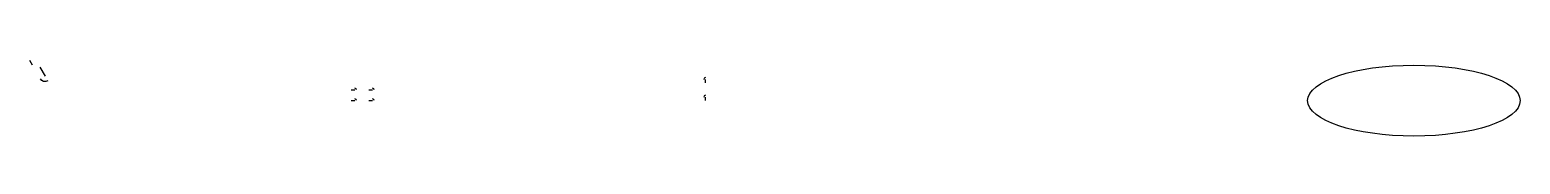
# Model space of a CAD drawing. Extents: x 9 to 430, y -10 to 12.
import ezdxf

# ---------------------------------------------------------------- set-up
doc = ezdxf.new("R2010")
doc.units = 0
doc.layers.get('0').update_dxf_attribs({"linetype": 'CONTINUOUS'})
for name, color, linetype in [('Arr', 7, 'CONTINUOUS'), ('LeafLayer', 7, 'CONTINUOUS'), ('MidLayer', 7, 'CONTINUOUS'), ('Ring', 7, 'CONTINUOUS'), ('Rot', 7, 'CONTINUOUS'), ('Top', 7, 'CONTINUOUS')]:
    doc.layers.add(name, color=color, linetype=linetype)

# ---------------------------------------------------------------- blocks, each defined once
blk = doc.blocks.new('LEAF')
blk.add_line((0, 0), (1, 0))
at = {"layer": 'LeafLayer'}
blk.add_arc((1, 0), 0.5, 0, 90, dxfattribs=at)
blk = doc.blocks.new('MID', base_point=(1, 1))
at = {"layer": 'MidLayer'}
blk.add_line((1, 1), (1, 2), dxfattribs=at)
at = {"xscale": -2, "yscale": 2, "zscale": 2, "rotation": 90}
blk.add_blockref('LEAF', (2, 0), dxfattribs=at)
blk = doc.blocks.new('RING')
at = {"layer": 'Ring'}
blk.add_circle((0, 0), 10, dxfattribs=at)

msp = doc.modelspace()

# ---------------------------------------------------------------- block references
at = {"layer": 'Arr', "row_count": 2, "column_count": 2, "row_spacing": 3, "column_spacing": 5}
msp.add_blockref('LEAF', (100, 0), dxfattribs=at)
at = {"layer": 'Ring', "xscale": 3}
msp.add_blockref('RING', (400, 0), dxfattribs=at)
at = {"layer": 'Rot', "rotation": 90, "row_count": 1, "column_count": 2, "row_spacing": 0, "column_spacing": 5}
msp.add_blockref('LEAF', (200, 0), dxfattribs=at)
at = {"layer": 'Top', "xscale": 1.5, "yscale": 1.5, "zscale": 1.5, "rotation": 30}
msp.add_blockref('MID', (10, 10), dxfattribs=at)

doc.saveas('drawing.dxf')
